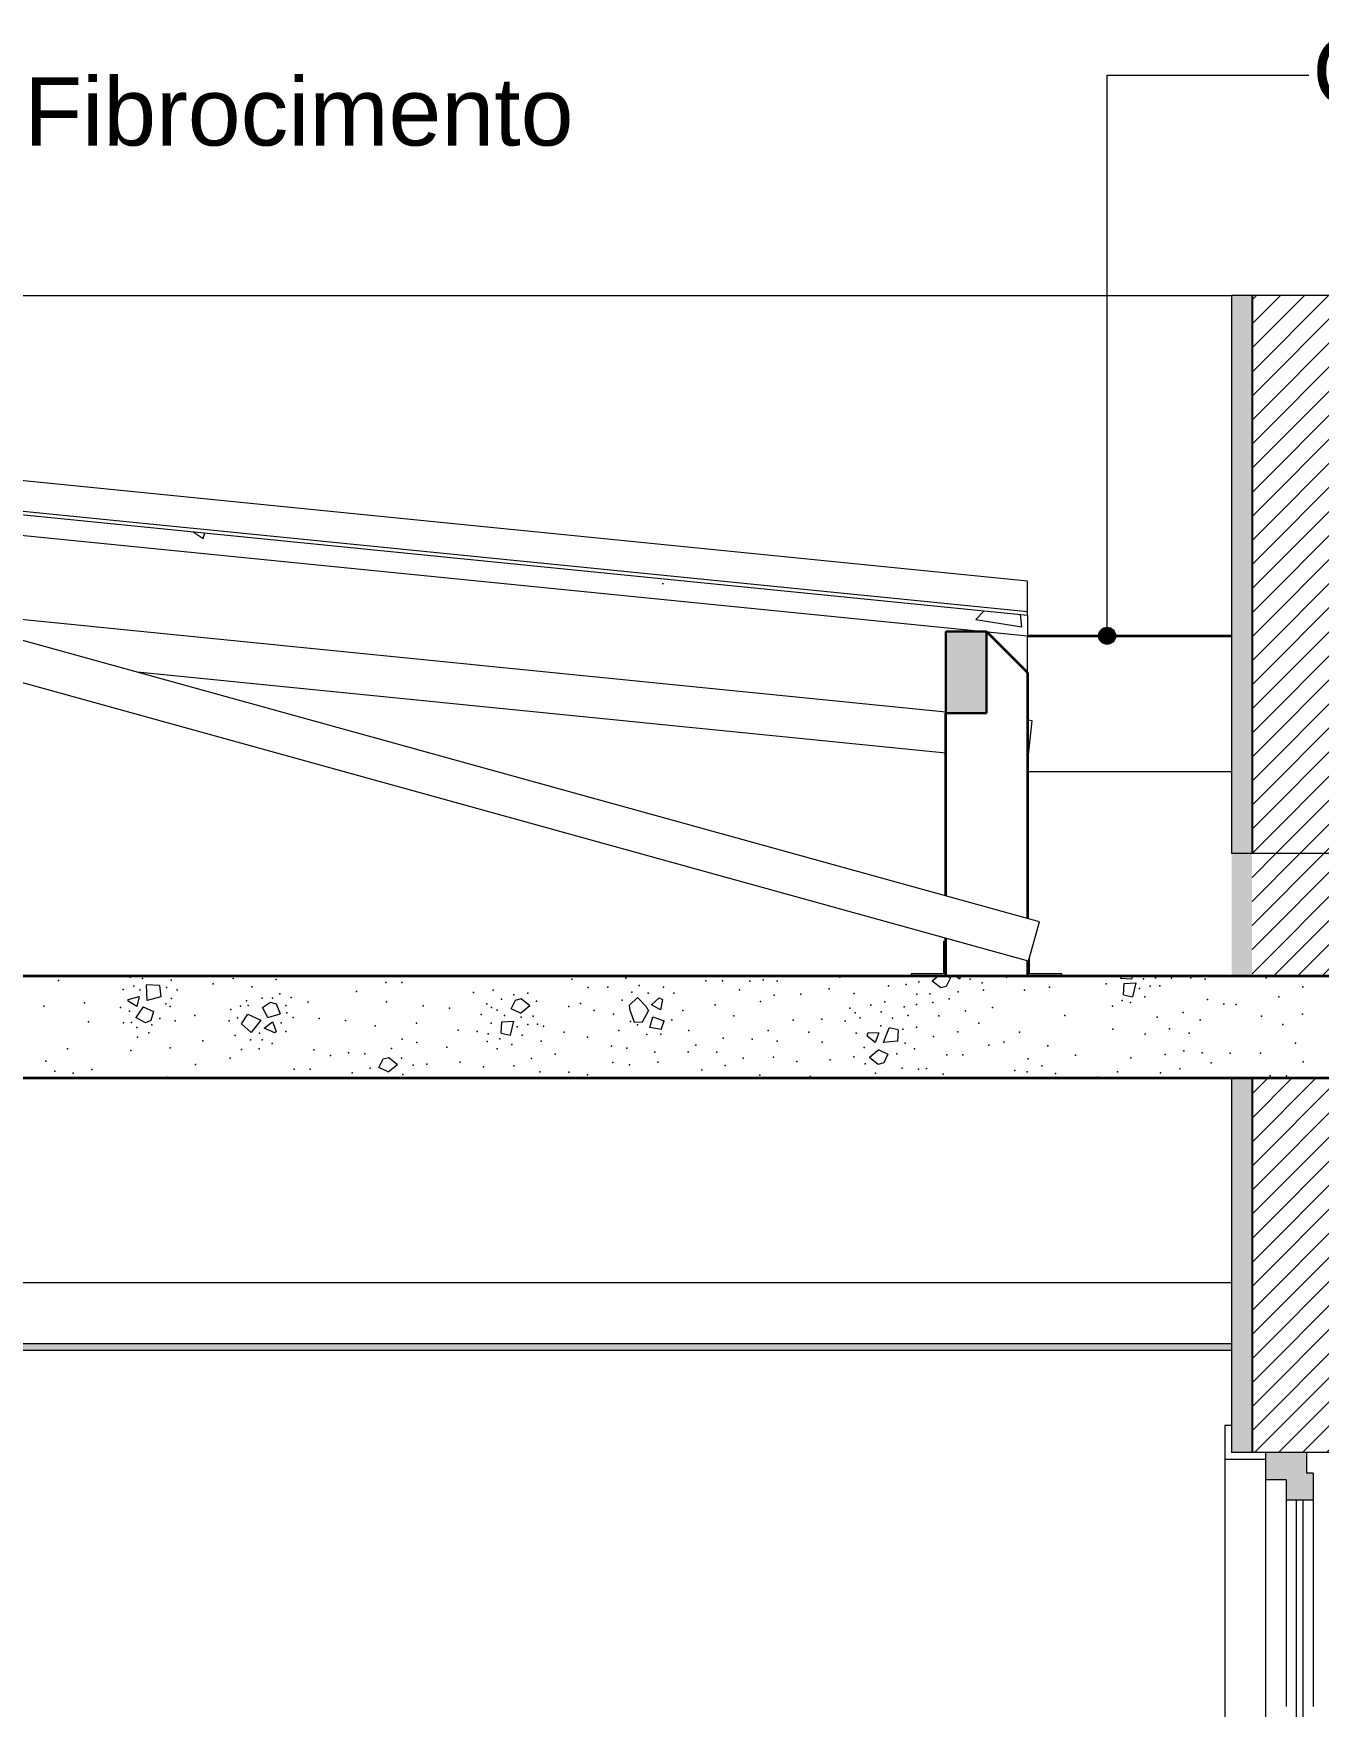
# Model space of a CAD drawing. Header units: metres. Extents: x -77 to 97, y 0 to 6.
# Drawn here: x 84.715 to 86.604, y 3.422 to 5.88 of the extents above; entities that cross this region are included whole.
import ezdxf

# ---------------------------------------------------------------- set-up
doc = ezdxf.new("R2010")
doc.units = ezdxf.units.M
doc.header["$MEASUREMENT"] = 0
doc.linetypes.add('broken', pattern=[2.46944, 1.41111, -1.05833])
for name, color, linetype in [('COTAS CORTE', 7, 'Continuous'), ('FORRO.EXEC', 7, 'Continuous'), ('Janelas Archicad', 7, 'Continuous'), ('LAJES.EST', 7, 'Continuous'), ('NOTAS-LAYOUT.EXEC', 7, 'Continuous'), ('PAREDE CONSTRUIR', 7, 'Continuous'), ('S-BEAM-____-OTLN.IFC Model', 7, 'Continuous')]:
    doc.layers.add(name, color=color, linetype=linetype)
for name, color, linetype, lineweight, true_color in [('COTAS CORTE_Caneta_No__25', 7, 'Continuous', 13, 0x982312), ('ESTRUTURA-COB.EST_Caneta_No__97', 7, 'Continuous', 5, 0x6b6b6b), ('Janelas Archicad_Caneta_No__9', 7, 'Continuous', 5, 0x020202), ('Janelas Archicad_Caneta_No__97', 7, 'Continuous', 5, 0x6b6b6b), ('S-BEAM-____-OTLN.IFC Model_Caneta_No__13', 7, 'Continuous', 0, 0xaaaaaa)]:
    doc.layers.add(name, color=color, linetype=linetype, lineweight=lineweight, true_color=true_color)
for name, color, linetype, lineweight in [('ESTRUTURA-COB.EST_Caneta_No__1', 7, 'Continuous', 35), ('ESTRUTURA-COB.EST_Caneta_No__10', 7, 'Continuous', 5), ('ESTRUTURA-COB.EST_Caneta_No__241', 7, 'Continuous', 13), ('FORRO.EXEC_Caneta_No__241', 7, 'Continuous', 13), ('Janelas Archicad_Caneta_No__10', 7, 'Continuous', 5), ('LAJES.EST_Caneta_No__1', 7, 'Continuous', 35), ('LAJES.EST_Caneta_No__241', 7, 'Continuous', 13), ('NOTAS-LAYOUT.EXEC_Caneta_No__241', 7, 'Continuous', 13), ('NOTAS-LAYOUT.EXEC_Caneta_No__5', 7, 'Continuous', 15), ('PAREDE CONSTRUIR_Caneta_No__241', 7, 'Continuous', 13), ('PAREDE CONSTRUIR_Caneta_No__3', 7, 'Continuous', 25), ('S-BEAM-____-OTLN.IFC Model_Caneta_No__1', 7, 'Continuous', 35), ('S-BEAM-____-OTLN.IFC Model_Caneta_No__2', 7, 'Continuous', 30)]:
    doc.layers.add(name, color=color, linetype=linetype, lineweight=lineweight)
doc.styles.add('ESTILO_GERADO_1', font='arial.ttf')
doc.dimstyles.new('ESTILO_GERADO__10', dxfattribs={"dimtxt": 0.1, "dimasz": 0.0475, "dimexe": 0.18, "dimexo": 0.624631, "dimgap": 0, "dimtad": 1, "dimzin": 0, "dimdsep": 46, "dimtxsty": 'ESTILO_GERADO_1', "dimblk": 'ARROWHEAD_11', "dimblk1": 'ARROWHEAD_11', "dimblk2": 'ARROWHEAD_11', "dimcen": 0.09, "dimclrd": 256, "dimclre": 256, "dimclrt": 256, "dimadec": 0, "dimazin": 0, "dimtfac": 1, "dimtdec": 4, "dimtmove": 0, "dimatfit": 3, "dimfxl": 0, "dimtolj": 1, "dimtzin": 0, "dimarcsym": 0})
pattern_1 = [(45, (29.87522, 0.795284), (-0.01767767, 0.01767767), [])]

# ---------------------------------------------------------------- blocks, each defined once
blk = doc.blocks.new('*X145', base_point=(29.8752, 0.7953))
at = {"layer": 'LAJES.EST_Caneta_No__241', "color": 7, "linetype": 'Continuous', "lineweight": 13}
for p, q in [((84.8823, 4.4596), (84.8816, 4.4823)), ((84.9007, 4.4813), (84.8816, 4.4823)), ((84.9007, 4.4813), (84.9026, 4.4647)), ((86.0446, 4.4953), (86.0357, 4.488)), ((86.0484, 4.478), (86.0357, 4.488)), ((86.0565, 4.48), (86.0484, 4.478)), ((86.0627, 4.4928), (86.0565, 4.48)), ((86.0574, 4.4953), (86.0627, 4.4928)), ((86.0762, 4.4909), (86.0708, 4.4953)), ((86.0779, 4.4953), (86.0762, 4.4909)), ((86.3129, 4.4918), (86.3143, 4.4953)), ((86.3288, 4.491), (86.3129, 4.4918)), ((86.3172, 4.468), (86.3179, 4.4846)), ((86.3179, 4.4846), (86.3353, 4.4857)), ((86.3299, 4.4953), (86.3288, 4.491)), ((86.3353, 4.4857), (86.3302, 4.4651)), ((84.8542, 4.4584), (84.8545, 4.461)), ((84.8672, 4.4508), (84.8542, 4.4584)), ((84.8545, 4.461), (84.8706, 4.4655)), ((84.8765, 4.4502), (84.8658, 4.4345)), ((84.8706, 4.4655), (84.8672, 4.4508)), ((84.8765, 4.4502), (84.8917, 4.4434)), ((84.9026, 4.4647), (84.8823, 4.4596)), ((85.052, 4.4492), (85.0637, 4.4571)), ((85.0595, 4.4343), (85.052, 4.4492)), ((85.0637, 4.4571), (85.0718, 4.4548)), ((85.0718, 4.4548), (85.0778, 4.4398)), ((85.4174, 4.4474), (85.4236, 4.4601)), ((85.4236, 4.4601), (85.4318, 4.4622)), ((85.4308, 4.441), (85.4444, 4.4522)), ((85.4318, 4.4622), (85.4444, 4.4522)), ((85.5911, 4.4528), (85.6028, 4.464)), ((85.592, 4.4445), (85.5911, 4.4528)), ((85.6028, 4.464), (85.6149, 4.4514)), ((85.6149, 4.4514), (85.6192, 4.4444)), ((85.6235, 4.4531), (85.6345, 4.4633)), ((85.6366, 4.4456), (85.6235, 4.4531)), ((85.6345, 4.4633), (85.6395, 4.4612)), ((85.6395, 4.4612), (85.6366, 4.4456)), ((86.3172, 4.468), (86.3302, 4.4651)), ((84.8799, 4.4266), (84.8658, 4.4345)), ((84.8876, 4.4299), (84.8799, 4.4266)), ((84.8917, 4.4434), (84.8876, 4.4299)), ((85.0212, 4.4254), (85.0301, 4.4395)), ((85.0212, 4.4254), (85.0353, 4.4126)), ((85.0301, 4.4395), (85.0492, 4.4307)), ((85.0492, 4.4307), (85.0353, 4.4126)), ((85.0545, 4.4187), (85.0664, 4.428)), ((85.0595, 4.4343), (85.0778, 4.4398)), ((85.0664, 4.428), (85.0717, 4.414)), ((85.4026, 4.4114), (85.4033, 4.4281)), ((85.4033, 4.4281), (85.4207, 4.4292)), ((85.4207, 4.4292), (85.4156, 4.4086)), ((85.4308, 4.441), (85.4174, 4.4474)), ((85.592, 4.4445), (85.598, 4.4277)), ((85.598, 4.4277), (85.61, 4.4284)), ((85.61, 4.4284), (85.6192, 4.4444)), ((85.6211, 4.42), (85.6252, 4.4354)), ((85.6252, 4.4354), (85.642, 4.4296)), ((85.6375, 4.4171), (85.642, 4.4296)), ((85.0699, 4.4121), (85.0545, 4.4187)), ((85.0717, 4.414), (85.0699, 4.4121)), ((85.4026, 4.4114), (85.4156, 4.4086)), ((85.6375, 4.4171), (85.6211, 4.42)), ((85.9403, 4.4073), (85.9417, 4.4125)), ((85.9519, 4.3977), (85.9403, 4.4073)), ((85.9417, 4.4125), (85.9576, 4.4118)), ((85.9576, 4.4118), (85.9519, 4.3977)), ((85.9641, 4.3979), (85.9727, 4.4193)), ((85.9857, 4.4164), (85.9727, 4.4193)), ((85.9857, 4.4164), (85.985, 4.3998)), ((85.2292, 4.3737), (85.2374, 4.3757)), ((85.2374, 4.3757), (85.25, 4.3657)), ((85.9575, 4.3869), (85.9439, 4.3757)), ((85.9565, 4.3657), (85.9439, 4.3757)), ((85.9575, 4.3869), (85.9709, 4.3805)), ((85.985, 4.3998), (85.9641, 4.3979)), ((85.9709, 4.3805), (85.9647, 4.3678)), ((85.223, 4.361), (85.2292, 4.3737)), ((85.2364, 4.3546), (85.223, 4.361)), ((85.2364, 4.3546), (85.25, 4.3657)), ((85.9647, 4.3678), (85.9565, 4.3657))]:
    blk.add_line(p, q, dxfattribs=at)
for p in [(84.7522, 4.4887), (84.8473, 4.4757), (84.8576, 4.4937), (84.8626, 4.4807), (84.8716, 4.4754), (84.8756, 4.4916), (84.9108, 4.4784), (84.9176, 4.4893), (84.9265, 4.475), (84.9794, 4.4842), (85.0085, 4.4918), (85.0359, 4.4798), (85.0718, 4.4903), (85.2328, 4.486), (85.2567, 4.4861), (85.391, 4.4746), (85.5065, 4.4907), (85.5302, 4.4786), (85.5593, 4.4791), (85.5858, 4.4921), (85.6051, 4.4816), (85.6409, 4.479), (85.7034, 4.4882), (85.7276, 4.4884), (85.7529, 4.475), (85.7681, 4.4879), (85.7877, 4.4899), (85.8081, 4.488), (85.8256, 4.4949), (85.8844, 4.4765), (85.9002, 4.4939), (85.9362, 4.4948), (85.9717, 4.4811), (85.9978, 4.483), (86.0164, 4.487), (86.0837, 4.4948), (86.0918, 4.4909), (86.1093, 4.4855), (86.1112, 4.4745), (86.1452, 4.494), (86.1714, 4.4747), (86.2081, 4.4791), (86.2913, 4.4839), (86.3406, 4.4773), (86.3465, 4.4915), (86.3561, 4.4806), (86.3641, 4.4928), (86.3706, 4.4812), (86.3874, 4.4922), (86.4159, 4.4928), (86.4372, 4.4906), (86.5265, 4.4927), (86.5804, 4.4797), (84.7306, 4.4514), (84.7903, 4.4559), (84.8433, 4.4493), (84.91, 4.4546), (84.916, 4.4507), (84.9182, 4.4623), (85.0196, 4.4512), (85.0285, 4.4588), (85.0308, 4.452), (85.0512, 4.4628), (85.0666, 4.4628), (85.0775, 4.4692), (85.0859, 4.4523), (85.094, 4.4638), (85.119, 4.4569), (85.1901, 4.4729), (85.2341, 4.4577), (85.288, 4.4515), (85.3617, 4.4712), (85.3815, 4.4544), (85.3883, 4.4493), (85.4028, 4.4613), (85.421, 4.4676), (85.4415, 4.4703), (85.4546, 4.4585), (85.502, 4.4507), (85.519, 4.4551), (85.5804, 4.4601), (85.5944, 4.4715), (85.6184, 4.4701), (85.6562, 4.4705), (85.717, 4.4531), (85.7837, 4.4582), (85.8039, 4.4674), (85.8427, 4.4689), (85.9214, 4.4696), (85.9456, 4.4525), (85.9664, 4.4577), (85.9945, 4.4501), (86.0129, 4.4536), (86.0132, 4.4686), (86.0325, 4.4692), (86.037, 4.4566), (86.061, 4.4618), (86.074, 4.4722), (86.1243, 4.4493), (86.3007, 4.451), (86.3151, 4.4597), (86.3272, 4.4566), (86.3481, 4.4651), (86.4405, 4.4608), (86.4645, 4.4542), (86.4825, 4.4536), (86.5451, 4.4647), (84.7962, 4.4281), (84.8474, 4.4266), (84.8563, 4.4439), (84.8592, 4.4272), (84.9009, 4.4333), (84.9235, 4.4298), (84.9524, 4.4377), (85.003, 4.4298), (85.0051, 4.4465), (85.0151, 4.434), (85.0792, 4.4265), (85.0875, 4.4413), (85.097, 4.4344), (85.135, 4.4332), (85.174, 4.4299), (85.2783, 4.4264), (85.3265, 4.4481), (85.3731, 4.4389), (85.3878, 4.4262), (85.3965, 4.4453), (85.4075, 4.4376), (85.4319, 4.435), (85.4495, 4.4363), (85.456, 4.4247), (85.539, 4.4448), (85.5678, 4.4395), (85.5928, 4.4286), (85.6532, 4.4309), (85.6697, 4.445), (85.7442, 4.4372), (85.8317, 4.4308), (85.8739, 4.432), (85.908, 4.4292), (85.915, 4.4481), (85.9226, 4.4412), (85.9298, 4.434), (85.9611, 4.4429), (85.9777, 4.4335), (86.0004, 4.4375), (86.0458, 4.437), (86.085, 4.4441), (86.1043, 4.4264), (86.2306, 4.4377), (86.3664, 4.435), (86.4047, 4.4421), (86.4297, 4.4309), (86.5199, 4.4365), (86.5799, 4.4392), (84.8674, 4.4196), (84.8683, 4.4056), (84.8846, 4.4118), (84.889, 4.4236), (84.9642, 4.4003), (85.0117, 4.4081), (85.0342, 4.4015), (85.0475, 4.4117), (85.0512, 4.4019), (85.0859, 4.4141), (85.2174, 4.4224), (85.2569, 4.4027), (85.3391, 4.4158), (85.3674, 4.414), (85.3833, 4.4106), (85.4005, 4.4032), (85.426, 4.4208), (85.4335, 4.4086), (85.4416, 4.4241), (85.4648, 4.4217), (85.4953, 4.4128), (85.5295, 4.4054), (85.5754, 4.4152), (85.6028, 4.4236), (85.6166, 4.4095), (85.6373, 4.4102), (85.6784, 4.4153), (85.7289, 4.4043), (85.7714, 4.4028), (85.795, 4.4152), (85.8546, 4.4129), (85.924, 4.4115), (85.9606, 4.4225), (85.9926, 4.4172), (86.013, 4.4204), (86.0376, 4.4066), (86.0737, 4.4136), (86.164, 4.4132), (86.3015, 4.4174), (86.3488, 4.4102), (86.3844, 4.4178), (86.4136, 4.4116), (86.5512, 4.4241), (84.7654, 4.3883), (84.8585, 4.3862), (84.9162, 4.3899), (85.021, 4.3876), (85.0469, 4.3887), (85.0662, 4.3961), (85.1274, 4.3868), (85.1518, 4.3787), (85.178, 4.3828), (85.2022, 4.3813), (85.2412, 4.3888), (85.2786, 4.3978), (85.3228, 4.3907), (85.382, 4.3992), (85.3964, 4.3885), (85.4181, 4.395), (85.4613, 4.3999), (85.4817, 4.3806), (85.5647, 4.3926), (85.5874, 4.3893), (85.6284, 4.3834), (85.6772, 4.3842), (85.6887, 4.3938), (85.7196, 4.3835), (85.8025, 4.3763), (85.8079, 4.3998), (85.874, 4.3984), (85.9208, 4.3767), (85.9357, 4.3905), (85.984, 4.3812), (85.9961, 4.3968), (86.0101, 4.3884), (86.0573, 4.3796), (86.0809, 4.3795), (86.119, 4.3938), (86.1413, 4.3985), (86.2059, 4.393), (86.2464, 4.3794), (86.3781, 4.3802), (86.4057, 4.3855), (86.4326, 4.3827), (86.4737, 4.3822), (86.5182, 4.3822), (86.5695, 4.3967), (84.7336, 4.3706), (84.7466, 4.3557), (84.7735, 4.3528), (84.8011, 4.3581), (84.9533, 4.3656), (85.0045, 4.3747), (85.0983, 4.3588), (85.1218, 4.3588), (85.1838, 4.3531), (85.2099, 4.3602), (85.2563, 4.375), (85.2582, 4.351), (85.2731, 4.3647), (85.2931, 4.3659), (85.3421, 4.3687), (85.3767, 4.362), (85.4211, 4.3637), (85.4473, 4.3741), (85.4595, 4.3548), (85.5019, 4.3541), (85.5666, 4.3686), (85.5913, 4.3652), (85.6326, 4.3687), (85.6975, 4.3577), (85.7319, 4.3642), (85.7581, 4.3746), (85.837, 4.3697), (85.8861, 4.3725), (85.9376, 4.3665), (85.9527, 4.3527), (85.9917, 4.3601), (86.0159, 4.3586), (86.0274, 4.3596), (86.0518, 4.3515), (86.1572, 4.3565), (86.1752, 4.3545), (86.1767, 4.3736), (86.1968, 4.3635), (86.2172, 4.3521), (86.3081, 4.3546), (86.3276, 4.3752), (86.3714, 4.3531), (86.3997, 4.3591), (86.4456, 4.3677), (86.5808, 4.3696), (84.9129, 4.3467), (85.5295, 4.3504), (85.7828, 4.3498), (85.8564, 4.3476), (86.279, 4.347), (86.5325, 4.3488), (86.5563, 4.3489)]:
    blk.add_point(p, dxfattribs=at)
blk = doc.blocks.new('*D173', base_point=(29.8752, 0.7953))
at = {"layer": 'COTAS CORTE_Caneta_No__25', "linetype": 'Continuous', "lineweight": 13, "true_color": 0x982312}
for points in [[(87.2274, 4.3453), (87.2284, 4.3405), (87.2311, 4.3364), (87.2351, 4.3337), (87.2399, 4.3328), (87.2447, 4.3337), (87.2487, 4.3364), (87.2515, 4.3405), (87.2524, 4.3453), (87.2515, 4.3501), (87.2487, 4.3541), (87.2447, 4.3568), (87.2399, 4.3578), (87.2351, 4.3568), (87.2311, 4.3541), (87.2284, 4.3501)], [(87.2274, 4.0453), (87.2284, 4.0405), (87.2311, 4.0364), (87.2351, 4.0337), (87.2399, 4.0328), (87.2447, 4.0337), (87.2487, 4.0364), (87.2515, 4.0405), (87.2524, 4.0453), (87.2515, 4.0501), (87.2487, 4.0541), (87.2447, 4.0568), (87.2399, 4.0578), (87.2351, 4.0568), (87.2311, 4.0541), (87.2284, 4.0501)], [(87.2274, 4.0353), (87.2284, 4.0305), (87.2311, 4.0264), (87.2351, 4.0237), (87.2399, 4.0228), (87.2447, 4.0237), (87.2487, 4.0264), (87.2515, 4.0305), (87.2524, 4.0353), (87.2515, 4.0401), (87.2487, 4.0441), (87.2447, 4.0468), (87.2399, 4.0478), (87.2351, 4.0468), (87.2311, 4.0441), (87.2284, 4.0401)]]:
    blk.add_hatch(color=24, dxfattribs=at).paths.add_polyline_path(points)
at = {"layer": 'COTAS CORTE_Caneta_No__25', "color": 24, "linetype": 'Continuous', "lineweight": 13, "true_color": 0x982312}
blk.add_line((87.2399, 4.0578), (87.2399, 4.3328), dxfattribs=at)
for centre in [(87.2399, 4.3453), (87.2399, 4.0453)]:
    blk.add_circle(centre, 0.0125, dxfattribs=at)
at = {"layer": 'COTAS CORTE_Caneta_No__25', "color": 24, "lineweight": 13, "true_color": 0x982312, "insert": (87.2199, 4.0618), "char_height": 0.1, "attachment_point": 7, "rotation": 90, "style": 'ESTILO_GERADO_1'}
blk.add_mtext('\\A1;{\\pql;\\fArial|b0|i0|c0|p0;\\W1.000000;0,30}', dxfattribs=at)
blk = doc.blocks.new('ARROWHEAD_11')
at = {"color": 0, "linetype": 'Continuous', "lineweight": 0}
blk.add_line((0, 0), (-1, 0), dxfattribs=at)
at = {"color": 0, "linetype": 'Continuous', "lineweight": 0, "const_width": 0.25, "flags": 128}
blk.add_lwpolyline([(-0.125, 0, 1), (0.125, 0, 1)], format="xyb", close=True, dxfattribs=at)
blk = doc.blocks.new('*D174', base_point=(29.8752, 0.7953))
at = {"layer": 'COTAS CORTE_Caneta_No__25', "linetype": 'Continuous', "lineweight": 13, "true_color": 0x982312}
for points in [[(87.2274, 4.4953), (87.2284, 4.4905), (87.2311, 4.4864), (87.2351, 4.4837), (87.2399, 4.4828), (87.2447, 4.4837), (87.2487, 4.4864), (87.2515, 4.4905), (87.2524, 4.4953), (87.2515, 4.5001), (87.2487, 4.5041), (87.2447, 4.5068), (87.2399, 4.5078), (87.2351, 4.5068), (87.2311, 4.5041), (87.2284, 4.5001)], [(87.2274, 4.3453), (87.2284, 4.3405), (87.2311, 4.3364), (87.2351, 4.3337), (87.2399, 4.3328), (87.2447, 4.3337), (87.2487, 4.3364), (87.2515, 4.3405), (87.2524, 4.3453), (87.2515, 4.3501), (87.2487, 4.3541), (87.2447, 4.3568), (87.2399, 4.3578), (87.2351, 4.3568), (87.2311, 4.3541), (87.2284, 4.3501)]]:
    blk.add_hatch(color=24, dxfattribs=at).paths.add_polyline_path(points)
at = {"layer": 'COTAS CORTE_Caneta_No__25', "color": 24, "linetype": 'Continuous', "lineweight": 13, "true_color": 0x982312}
for p, q in [((87.2274, 4.4953), (86.6153, 4.4953)), ((87.2399, 4.3578), (87.2399, 4.4828)), ((87.2868, 4.4953), (87.2524, 4.4953)), ((87.2274, 4.3453), (86.6153, 4.3453)), ((87.2868, 4.3453), (87.2524, 4.3453))]:
    blk.add_line(p, q, dxfattribs=at)
for centre in [(87.2399, 4.4953), (87.2399, 4.3453)]:
    blk.add_circle(centre, 0.0125, dxfattribs=at)
blk = doc.blocks.new('*D175', base_point=(29.8752, 0.7953))
at = {"layer": 'COTAS CORTE_Caneta_No__25', "linetype": 'Continuous', "lineweight": 13, "true_color": 0x982312}
for points in [[(87.2274, 5.4953), (87.2284, 5.4905), (87.2311, 5.4864), (87.2351, 5.4837), (87.2399, 5.4828), (87.2447, 5.4837), (87.2487, 5.4864), (87.2515, 5.4905), (87.2524, 5.4953), (87.2515, 5.5001), (87.2487, 5.5041), (87.2447, 5.5068), (87.2399, 5.5078), (87.2351, 5.5068), (87.2311, 5.5041), (87.2284, 5.5001)], [(87.2274, 4.4953), (87.2284, 4.4905), (87.2311, 4.4864), (87.2351, 4.4837), (87.2399, 4.4828), (87.2447, 4.4837), (87.2487, 4.4864), (87.2515, 4.4905), (87.2524, 4.4953), (87.2515, 4.5001), (87.2487, 4.5041), (87.2447, 4.5068), (87.2399, 4.5078), (87.2351, 4.5068), (87.2311, 4.5041), (87.2284, 4.5001)]]:
    blk.add_hatch(color=24, dxfattribs=at).paths.add_polyline_path(points)
at = {"layer": 'COTAS CORTE_Caneta_No__25', "color": 24, "linetype": 'Continuous', "lineweight": 13, "true_color": 0x982312}
for p, q in [((87.2399, 5.5078), (87.2399, 5.5203)), ((87.2274, 5.4953), (86.6153, 5.4953)), ((87.2399, 4.5078), (87.2399, 5.4828)), ((87.2868, 5.4953), (87.2524, 5.4953)), ((87.2274, 4.4953), (86.6153, 4.4953)), ((87.2868, 4.4953), (87.2524, 4.4953))]:
    blk.add_line(p, q, dxfattribs=at)
for centre in [(87.2399, 5.4953), (87.2399, 4.4953)]:
    blk.add_circle(centre, 0.0125, dxfattribs=at)
at = {"layer": 'COTAS CORTE_Caneta_No__25', "color": 24, "lineweight": 13, "true_color": 0x982312, "char_height": 0.1, "attachment_point": 7, "rotation": 90, "style": 'ESTILO_GERADO_1'}
for s, insert in [('\\A1;{\\pql;\\fArial|b0|i0|c0|p0;\\W1.000000;1,00}', (87.2199, 4.9953)), ('\\A1;{\\pql;\\fArial|b0|i0|c0|p0;\\W1.000000;0,15}', (87.2199, 4.5078))]:
    blk.add_mtext(s, dxfattribs=dict(at, insert=insert))
blk = doc.blocks.new('Rótulo_56_4', base_point=(83.5754, 5.282))
at = {"layer": 'NOTAS-LAYOUT.EXEC', "linetype": 'Continuous', "lineweight": 0, "true_color": 0x000000}
blk.add_hatch(color=18, dxfattribs=at).paths.add_polyline_path([(83.5629, 5.282), (83.5638, 5.2773), (83.5665, 5.2732), (83.5706, 5.2705), (83.5754, 5.2695), (83.5802, 5.2705), (83.5842, 5.2732), (83.5869, 5.2773), (83.5879, 5.282), (83.5869, 5.2868), (83.5842, 5.2909), (83.5802, 5.2936), (83.5754, 5.2945), (83.5706, 5.2936), (83.5665, 5.2909), (83.5638, 5.2868)])
at = {"layer": 'NOTAS-LAYOUT.EXEC_Caneta_No__241', "color": 7, "linetype": 'broken', "lineweight": 13}
for p, q in [((83.5754, 5.2945), (83.5754, 5.7598)), ((83.5754, 5.7598), (84.0754, 5.7598))]:
    blk.add_line(p, q, dxfattribs=at)
at = {"layer": 'NOTAS-LAYOUT.EXEC_Caneta_No__5', "color": 7, "linetype": 'Continuous', "lineweight": 15}
blk.add_circle((83.5754, 5.282), 0.0125, dxfattribs=at)
at = {"layer": 'NOTAS-LAYOUT.EXEC_Caneta_No__241', "color": 7, "lineweight": 13, "insert": (84.0804, 5.8156), "char_height": 0.1, "attachment_point": 1, "style": 'ESTILO_GERADO_1'}
blk.add_mtext('\\A1;{\\pql;\\pt0,241;\\fArial|b0|i0|c0|p0;\\W1.000000;Telha em Fibrocimento\\fArial|b0|i0|c0|p0;\\W1.000000;\\A1{\\H.66x;\\S^  ;}\\fArial|b0|i0|c0|p0;\\W1.000000;\\fArial|b0|i0|c0|p0;\\W1.000000;\\A1{\\H.66x;\\S^  ;}\\fArial|b0|i0|c0|p0;\\W1.000000;\\fArial|b0|i0|c0|p0;\\W1.000000;\\fArial|b0|i0|c0|p0;\\W1.000000;\\fArial|b0|i0|c0|p0;\\W1.000000;\\fArial|b0|i0|c0|p0;\\W1.000000;\\fArial|b0|i0|c0|p0;\\W1.000000;\\fArial|b0|i0|c0|p0;\\W1.000000;\\A1{\\H.66x;\\S^  ;}\\fArial|b0|i0|c0|p0;\\W1.000000;\\fArial|b0|i0|c0|p0;\\W1.000000;\\A1{\\H.66x;\\S^  ;}\\fArial|b0|i0|c0|p0;\\W1.000000;\\fArial|b0|i0|c0|p0;\\W1.000000;\\fArial|b0|i0|c0|p0;\\W1.000000;\\fArial|b0|i0|c0|p0;\\W1.000000;\\fArial|b0|i0|c0|p0;\\W1.000000;\\fArial|b0|i0|c0|p0;\\W1.000000;\\fArial|b0|i0|c0|p0;\\W1.000000;\\A1{\\H.66x;\\S^  ;}\\fArial|b0|i0|c0|p0;\\W1.000000;\\fArial|b0|i0|c0|p0;\\W1.000000;\\A1{\\H.66x;\\S^  ;}\\fArial|b0|i0|c0|p0;\\W1.000000;\\fArial|b0|i0|c0|p0;\\W1.000000;\\fArial|b0|i0|c0|p0;\\W1.000000;\\fArial|b0|i0|c0|p0;\\W1.000000;\\fArial|b0|i0|c0|p0;\\W1.000000;\\fArial|b0|i0|c0|p0;\\W1.000000;\\fArial|b0|i0|c0|p0;\\W1.000000;\\A1{\\H.66x;\\S^  ;}\\fArial|b0|i0|c0|p0;\\W1.000000;\\fArial|b0|i0|c0|p0;\\W1.000000;\\A1{\\H.66x;\\S^  ;}\\fArial|b0|i0|c0|p0;\\W1.000000;\\fArial|b0|i0|c0|p0;\\W1.000000;\\fArial|b0|i0|c0|p0;\\W1.000000;\\fArial|b0|i0|c0|p0;\\W1.000000;\\fArial|b0|i0|c0|p0;\\W1.000000;\\fArial|b0|i0|c0|p0;\\W1.000000;\\fArial|b0|i0|c0|p0;\\W1.000000;\\A1{\\H.66x;\\S^  ;}\\fArial|b0|i0|c0|p0;\\W1.000000;\\fArial|b0|i0|c0|p0;\\W1.000000;\\A1{\\H.66x;\\S^  ;}\\fArial|b0|i0|c0|p0;\\W1.000000;\\fArial|b0|i0|c0|p0;\\W1.000000;\\fArial|b0|i0|c0|p0;\\W1.000000;\\fArial|b0|i0|c0|p0;\\W1.000000;\\fArial|b0|i0|c0|p0;\\W1.000000;\\fArial|b0|i0|c0|p0;\\W1.000000;\\fArial|b0|i0|c0|p0;\\W1.000000;\\A1{\\H.66x;\\S^  ;}\\fArial|b0|i0|c0|p0;\\W1.000000;}', dxfattribs=at)
blk = doc.blocks.new('Rótulo_60_4', base_point=(86.2928, 4.9953))
at = {"layer": 'NOTAS-LAYOUT.EXEC', "linetype": 'Continuous', "lineweight": 0, "true_color": 0x000000}
blk.add_hatch(color=18, dxfattribs=at).paths.add_polyline_path([(86.2803, 4.9953), (86.2813, 4.9905), (86.284, 4.9865), (86.288, 4.9838), (86.2928, 4.9828), (86.2976, 4.9838), (86.3016, 4.9865), (86.3044, 4.9905), (86.3053, 4.9953), (86.3044, 5.0001), (86.3016, 5.0042), (86.2976, 5.0069), (86.2928, 5.0078), (86.288, 5.0069), (86.284, 5.0042), (86.2813, 5.0001)])
at = {"layer": 'NOTAS-LAYOUT.EXEC_Caneta_No__241', "color": 7, "linetype": 'broken', "lineweight": 13}
for p, q in [((86.2928, 5.0078), (86.2928, 5.8192)), ((86.2928, 5.8192), (86.5895, 5.8192))]:
    blk.add_line(p, q, dxfattribs=at)
at = {"layer": 'NOTAS-LAYOUT.EXEC_Caneta_No__5', "color": 7, "linetype": 'Continuous', "lineweight": 15}
blk.add_circle((86.2928, 4.9953), 0.0125, dxfattribs=at)
at = {"layer": 'NOTAS-LAYOUT.EXEC_Caneta_No__241', "color": 7, "lineweight": 13, "insert": (86.5945, 5.8749), "char_height": 0.1, "attachment_point": 1, "style": 'ESTILO_GERADO_1'}
blk.add_mtext('\\A1;{\\pql;\\pt0,241;\\fArial|b0|i0|c0|p0;\\W1.000000;Calha 03\\fArial|b0|i0|c0|p0;\\W1.000000;\\A1{\\H.66x;\\S^  ;}\\fArial|b0|i0|c0|p0;\\W1.000000;\\fArial|b0|i0|c0|p0;\\W1.000000;\\A1{\\H.66x;\\S^  ;}\\fArial|b0|i0|c0|p0;\\W1.000000;\\fArial|b0|i0|c0|p0;\\W1.000000;\\fArial|b0|i0|c0|p0;\\W1.000000;\\fArial|b0|i0|c0|p0;\\W1.000000;\\fArial|b0|i0|c0|p0;\\W1.000000;\\fArial|b0|i0|c0|p0;\\W1.000000;\\fArial|b0|i0|c0|p0;\\W1.000000;\\A1{\\H.66x;\\S^  ;}\\fArial|b0|i0|c0|p0;\\W1.000000;\\fArial|b0|i0|c0|p0;\\W1.000000;\\A1{\\H.66x;\\S^  ;}\\fArial|b0|i0|c0|p0;\\W1.000000;\\fArial|b0|i0|c0|p0;\\W1.000000;\\fArial|b0|i0|c0|p0;\\W1.000000;\\fArial|b0|i0|c0|p0;\\W1.000000;\\fArial|b0|i0|c0|p0;\\W1.000000;\\fArial|b0|i0|c0|p0;\\W1.000000;\\fArial|b0|i0|c0|p0;\\W1.000000;\\A1{\\H.66x;\\S^  ;}\\fArial|b0|i0|c0|p0;\\W1.000000;\\fArial|b0|i0|c0|p0;\\W1.000000;\\A1{\\H.66x;\\S^  ;}\\fArial|b0|i0|c0|p0;\\W1.000000;\\fArial|b0|i0|c0|p0;\\W1.000000;\\fArial|b0|i0|c0|p0;\\W1.000000;\\fArial|b0|i0|c0|p0;\\W1.000000;\\fArial|b0|i0|c0|p0;\\W1.000000;\\fArial|b0|i0|c0|p0;\\W1.000000;\\fArial|b0|i0|c0|p0;\\W1.000000;\\A1{\\H.66x;\\S^  ;}\\fArial|b0|i0|c0|p0;\\W1.000000;\\fArial|b0|i0|c0|p0;\\W1.000000;\\A1{\\H.66x;\\S^  ;}\\fArial|b0|i0|c0|p0;\\W1.000000;\\fArial|b0|i0|c0|p0;\\W1.000000;\\fArial|b0|i0|c0|p0;\\W1.000000;\\fArial|b0|i0|c0|p0;\\W1.000000;\\fArial|b0|i0|c0|p0;\\W1.000000;\\fArial|b0|i0|c0|p0;\\W1.000000;\\fArial|b0|i0|c0|p0;\\W1.000000;\\A1{\\H.66x;\\S^  ;}\\fArial|b0|i0|c0|p0;\\W1.000000;\\fArial|b0|i0|c0|p0;\\W1.000000;\\A1{\\H.66x;\\S^  ;}\\fArial|b0|i0|c0|p0;\\W1.000000;\\fArial|b0|i0|c0|p0;\\W1.000000;\\fArial|b0|i0|c0|p0;\\W1.000000;\\fArial|b0|i0|c0|p0;\\W1.000000;\\fArial|b0|i0|c0|p0;\\W1.000000;\\fArial|b0|i0|c0|p0;\\W1.000000;\\fArial|b0|i0|c0|p0;\\W1.000000;\\A1{\\H.66x;\\S^  ;}\\fArial|b0|i0|c0|p0;\\W1.000000;}', dxfattribs=at)

msp = doc.modelspace()

# ---------------------------------------------------------------- hatches: boundary and pattern name
at = {"layer": 'ESTRUTURA-COB.EST_Caneta_No__97', "linetype": 'Continuous', "lineweight": 5, "true_color": 0x6b6b6b}
h = msp.add_hatch(dxfattribs=at)
h.set_pattern_fill('AR_CONC_0004', color=251, style=0, pattern_type=2)
h.set_pattern_definition([(50, (29.8752, 0.7953), (-0.546554, 0.0478173), [0.05715, -0.62865]), (355, (29.8752, 0.7953), (-0.10573, 0.5731705), [0.04572, -0.502922]), (100.4514, (29.92077, 0.7913), (0.4408237, 0.5253533), [0.04857, -0.534271]), (46.1842, (29.8752, 0.9477), (-0.813237, 0.126127), [0.085725, -0.942975]), (96.6356, (29.943, 0.9372), (0.712212, 0.742278), [0.072855, -0.801407]), (351.1842, (29.8752, 0.9477), (0.712212, 0.742278), [0.06858, -0.754379]), (21, (29.9514, 0.9096), (-0.454843, 0.3067956), [0.05715, -0.62865]), (326, (29.9514, 0.9096), (0.185406, 0.552564), [0.04572, -0.50292]), (71.4514, (29.9893, 0.884), (0.6402493, 0.2457683), [0.04857, -0.53427]), (37.5, (29.87522, 0.79528), (0.0092658, 0.2536651), [0, -0.496824, 0, -0.51054, 0, -0.504825]), (7.5, (29.87522, 0.79528), (0.200459, 0.3005417), [0, -0.291084, 0, -0.485394, 0, -0.192405]), (327.5, (29.7053, 0.79528), (-0.4067718, 0.0171862), [0, -0.1905, 0, -0.59436, 0, -0.78867]), (317.5, (29.6291, 0.7953), (0.4443875, 0.0762795), [0, -0.24765, 0, -0.394716, 0, -0.56007])])
h.paths.add_polyline_path([(81.8256, 5.4303), (81.9832, 5.4146), (81.9856, 5.4146), (81.9856, 5.4143), (83.273, 5.2856), (83.2754, 5.2856), (83.2754, 5.2854), (84.5628, 5.1566), (84.5652, 5.1566), (84.5652, 5.1564), (86.1135, 5.0016), (86.1158, 5.0016), (86.1158, 5.0013), (86.1758, 4.9953), (86.1758, 5.0255), (81.8256, 5.4605)])
at = {"layer": 'FORRO.EXEC', "linetype": 'Continuous', "lineweight": 0, "true_color": 0xffffff}
msp.add_hatch(color=7, dxfattribs=at).paths.add_polyline_path([(82.4258, 3.9553), (82.4258, 3.9453), (86.4758, 3.9453), (86.4758, 3.9553)])
at = {"layer": 'Janelas Archicad', "linetype": 'Continuous', "lineweight": 0, "true_color": 0xffffff}
for points in [[(86.5858, 3.7953), (86.5258, 3.7953), (86.5258, 3.7553), (86.5558, 3.7553), (86.5558, 3.7653), (86.5858, 3.7653)], [(86.5558, 3.7253), (86.5958, 3.7253), (86.5958, 3.7653), (86.5558, 3.7653)]]:
    msp.add_hatch(color=7, dxfattribs=at).paths.add_polyline_path(points)
at = {"layer": 'PAREDE CONSTRUIR', "linetype": 'Continuous', "lineweight": 0, "true_color": 0xffffff}
for points in [[(86.4758, 5.4953), (86.4758, 4.6753), (86.5058, 4.6753), (86.5058, 5.4953)], [(86.4758, 4.6753), (86.4758, 4.4953), (86.5058, 4.4953), (86.5058, 4.6753)], [(86.4758, 4.3453), (86.4758, 3.7953), (86.5058, 3.7953), (86.5058, 4.3453)]]:
    msp.add_hatch(color=7, dxfattribs=at).paths.add_polyline_path(points)
at = {"layer": 'PAREDE CONSTRUIR', "linetype": 'Continuous', "lineweight": 0, "true_color": 0x000000}
h = msp.add_hatch(dxfattribs=at)
h.set_pattern_fill('common_brick_0004', color=18, style=0, pattern_type=2)
h.set_pattern_definition(pattern_1)
h.paths.add_polyline_path([(86.5058, 5.4953), (86.5058, 4.6753), (86.6458, 4.6753), (86.6458, 5.4953)])
h = msp.add_hatch(dxfattribs=at)
h.set_pattern_fill('common_brick_0004', color=18, style=0, pattern_type=2)
h.set_pattern_definition(pattern_1)
h.paths.add_polyline_path([(86.5058, 4.6753), (86.5058, 4.4953), (86.6458, 4.4953), (86.6458, 4.6753)])
h = msp.add_hatch(dxfattribs=at)
h.set_pattern_fill('common_brick_0004', color=18, style=0, pattern_type=2)
h.set_pattern_definition(pattern_1)
h.paths.add_polyline_path([(86.5058, 3.7953), (86.6458, 3.7953), (86.6458, 4.3453), (86.5058, 4.3453)])
at = {"layer": 'S-BEAM-____-OTLN.IFC Model', "linetype": 'Continuous', "lineweight": 0, "true_color": 0x000000}
msp.add_hatch(color=18, dxfattribs=at).paths.add_polyline_path([(86.0558, 5.0016), (86.0558, 4.8816), (86.1158, 4.8816), (86.1158, 5.0016)])

# ---------------------------------------------------------------- linework, layer by layer
at = {"layer": 'ESTRUTURA-COB.EST_Caneta_No__1', "color": 7, "linetype": 'Continuous', "lineweight": 35}
msp.add_line((86.1758, 4.9953), (86.4758, 4.9953), dxfattribs=at)
at = {"layer": 'ESTRUTURA-COB.EST_Caneta_No__10', "color": 7, "linetype": 'Continuous', "lineweight": 5}
for p, q in [((86.1758, 4.7953), (86.1758, 4.9953)), ((86.4758, 4.7953), (86.1758, 4.7953))]:
    msp.add_line(p, q, dxfattribs=at)
at = {"layer": 'ESTRUTURA-COB.EST_Caneta_No__241', "color": 7, "linetype": 'Continuous', "lineweight": 13}
for p, q in [((81.9256, 5.4505), (86.1758, 5.0255)), ((81.8256, 5.4303), (86.1758, 4.9953)), ((86.1758, 5.0757), (84.6666, 5.2266)), ((86.1758, 5.0305), (84.6999, 5.1781)), ((86.1758, 5.0305), (86.1758, 5.0757)), ((86.1758, 5.0255), (86.1758, 5.0305)), ((86.1758, 5.0255), (86.1758, 4.9953))]:
    msp.add_line(p, q, dxfattribs=at)
at = {"layer": 'FORRO.EXEC_Caneta_No__241', "color": 7, "linetype": 'Continuous', "lineweight": 13}
for p, q in [((86.4758, 3.9553), (82.4258, 3.9553)), ((86.4758, 3.9453), (82.4258, 3.9453))]:
    msp.add_line(p, q, dxfattribs=at)
at = {"layer": 'Janelas Archicad_Caneta_No__10', "color": 7, "linetype": 'Continuous', "lineweight": 5}
for p, q in [((86.4658, 3.8353), (86.4658, 3.7853)), ((86.4758, 3.8353), (86.4658, 3.8353))]:
    msp.add_line(p, q, dxfattribs=at)
at = {"layer": 'Janelas Archicad_Caneta_No__10', "color": 7, "linetype": 'Continuous', "lineweight": 5, "flags": 128}
msp.add_lwpolyline([(86.5258, 3.7853), (86.4758, 3.7853), (86.4658, 3.7853)], dxfattribs=at)
at = {"layer": 'Janelas Archicad_Caneta_No__9', "color": 18, "linetype": 'Continuous', "lineweight": 5, "true_color": 0x020202}
for p, q in [((86.5858, 3.7953), (86.5858, 3.7653)), ((86.4658, 3.7853), (86.4658, 3.0053)), ((86.5958, 3.7653), (86.5858, 3.7653)), ((86.5958, 3.7653), (86.5958, 3.7253)), ((86.5258, 3.7553), (86.5258, 3.0353)), ((86.5558, 3.7553), (86.5258, 3.7553)), ((86.5558, 3.7553), (86.5558, 3.7253)), ((86.5558, 3.7253), (86.5558, 3.6509)), ((86.5958, 3.7253), (86.5558, 3.7253)), ((86.5708, 3.7253), (86.5708, 3.0653)), ((86.5808, 3.0653), (86.5808, 3.7253)), ((86.5958, 3.7253), (86.5958, 3.6509)), ((86.5558, 3.5805), (86.5558, 3.5366)), ((86.5958, 3.5805), (86.5958, 3.5366)), ((86.5558, 3.4662), (86.5558, 3.4222)), ((86.5958, 3.4662), (86.5958, 3.4222))]:
    msp.add_line(p, q, dxfattribs=at)
at = {"layer": 'Janelas Archicad_Caneta_No__9', "color": 18, "linetype": 'Continuous', "lineweight": 5, "true_color": 0x020202, "flags": 128}
msp.add_lwpolyline([(86.5258, 3.7953), (86.5258, 3.7853), (86.5258, 3.7553)], dxfattribs=at)
at = {"layer": 'Janelas Archicad_Caneta_No__97', "color": 251, "linetype": 'Continuous', "lineweight": 5, "true_color": 0x6b6b6b}
for p, q in [((86.5558, 3.6509), (86.5558, 3.5805)), ((86.5958, 3.6509), (86.5958, 3.5805)), ((86.5558, 3.5366), (86.5558, 3.4662)), ((86.5958, 3.5366), (86.5958, 3.4662))]:
    msp.add_line(p, q, dxfattribs=at)
at = {"layer": 'LAJES.EST_Caneta_No__1', "color": 7, "linetype": 'Continuous', "lineweight": 35}
for p, q in [((89.9758, 4.4953), (77.1754, 4.4953)), ((86.4758, 4.3453), (82.4258, 4.3453))]:
    msp.add_line(p, q, dxfattribs=at)
at = {"layer": 'LAJES.EST_Caneta_No__1', "color": 7, "linetype": 'Continuous', "lineweight": 35, "flags": 128}
msp.add_lwpolyline([(86.6758, 4.3453), (86.6458, 4.3453), (86.5058, 4.3453), (86.4758, 4.3453)], dxfattribs=at)
at = {"layer": 'PAREDE CONSTRUIR_Caneta_No__241', "color": 7, "linetype": 'Continuous', "lineweight": 13}
for p, q in [((82.8886, 5.4953), (86.4758, 5.4953)), ((86.4758, 5.4953), (86.4758, 4.9953)), ((86.4758, 4.9953), (86.4758, 4.7953)), ((86.4758, 4.7953), (86.4758, 4.6753)), ((86.4758, 4.3453), (86.4758, 3.9553)), ((82.4258, 4.0453), (86.4758, 4.0453)), ((86.4758, 3.9553), (86.4758, 3.9453))]:
    msp.add_line(p, q, dxfattribs=at)
at = {"layer": 'PAREDE CONSTRUIR_Caneta_No__241', "color": 7, "linetype": 'Continuous', "lineweight": 13, "flags": 128}
for points in [[(86.6758, 5.4953), (86.6458, 5.4953), (86.5058, 5.4953), (86.4758, 5.4953)], [(86.6758, 4.6753), (86.6458, 4.6753), (86.5058, 4.6753), (86.4758, 4.6753)], [(86.4758, 3.9453), (86.4758, 3.8353), (86.4758, 3.7953)], [(86.6758, 3.7953), (86.6458, 3.7953), (86.5858, 3.7953), (86.5258, 3.7953), (86.5058, 3.7953), (86.4758, 3.7953)]]:
    msp.add_lwpolyline(points, dxfattribs=at)
at = {"layer": 'PAREDE CONSTRUIR_Caneta_No__3', "color": 7, "linetype": 'Continuous', "lineweight": 25}
for p, q in [((86.5058, 5.4953), (86.5058, 4.6753)), ((86.5058, 4.3453), (86.5058, 3.7953))]:
    msp.add_line(p, q, dxfattribs=at)
at = {"layer": 'S-BEAM-____-OTLN.IFC Model_Caneta_No__1', "color": 7, "linetype": 'Continuous', "lineweight": 35}
for p, q in [((86.1758, 4.9416), (86.1161, 5.0013)), ((86.1758, 4.9416), (86.1758, 4.5801)), ((86.0558, 4.6133), (86.0558, 4.8816)), ((86.0558, 4.4953), (86.0558, 4.551)), ((86.1758, 4.5179), (86.1758, 4.4953))]:
    msp.add_line(p, q, dxfattribs=at)
at = {"layer": 'S-BEAM-____-OTLN.IFC Model_Caneta_No__13', "color": 253, "linetype": 'Continuous', "lineweight": 0, "true_color": 0xaaaaaa}
for p, q in [((86.1933, 4.5753), (84.5246, 5.0366)), ((86.0558, 4.8833), (84.6252, 5.0263)), ((86.1773, 4.5175), (84.5061, 4.9795)), ((86.0558, 4.823), (84.8677, 4.9418)), ((86.1826, 4.8706), (86.1758, 4.8713)), ((86.1766, 4.8109), (86.1826, 4.8706)), ((86.1766, 4.8109), (86.1758, 4.811)), ((86.1773, 4.5175), (86.1933, 4.5753)), ((86.0558, 4.5461), (86.0527, 4.5461)), ((86.0527, 4.5461), (86.0527, 4.4985)), ((86.179, 4.4985), (86.179, 4.5237)), ((86.005, 4.4985), (86.005, 4.4953)), ((86.0527, 4.4985), (86.005, 4.4985)), ((86.2266, 4.4985), (86.179, 4.4985)), ((86.2266, 4.4953), (86.2266, 4.4985))]:
    msp.add_line(p, q, dxfattribs=at)
at = {"layer": 'S-BEAM-____-OTLN.IFC Model_Caneta_No__2', "color": 7, "linetype": 'Continuous', "lineweight": 30}
for p, q in [((86.0558, 5.0016), (86.0558, 4.8816)), ((86.1158, 5.0016), (86.0558, 5.0016)), ((86.1158, 5.0016), (86.1158, 4.8816)), ((86.1158, 4.8816), (86.0558, 4.8816))]:
    msp.add_line(p, q, dxfattribs=at)

# ---------------------------------------------------------------- block references
at = {"layer": 'LAJES.EST', "lineweight": 0}
msp.add_blockref('*X145', (29.8752, 0.7953), dxfattribs=at)
at = {"layer": 'NOTAS-LAYOUT.EXEC', "color": 7, "linetype": 'broken', "lineweight": 13}
for name, p in [('Rótulo_60_4', (86.2928, 4.9953)), ('Rótulo_56_4', (83.5754, 5.282))]:
    msp.add_blockref(name, p, dxfattribs=at)

# ---------------------------------------------------------------- dimensions: what is measured, and where the dimension line sits
at = {"layer": 'COTAS CORTE', "color": 24, "linetype": 'Continuous', "lineweight": 13, "true_color": 0x982312}
for base, p1, p2, picture, middle in [((87.2399, 5.4953), (76.3254, 4.4953), (86.6758, 5.4953), '*D175', (87.1699, 5.1247)), ((87.2399, 4.4953), (76.3254, 4.3453), (76.3254, 4.4953), '*D174', (87.1699, 4.6372)), ((87.2399, 4.3453), (88.4258, 4.0453), (76.3254, 4.3453), '*D173', (87.1699, 4.1913))]:
    dim = msp.add_linear_dim(base=base, p1=p1, p2=p2, angle=90, dimstyle='ESTILO_GERADO__10', dxfattribs=at)
    dim.commit()
    dim.dimension.update_dxf_attribs({"geometry": picture, "text_midpoint": middle, "dimtype": 160, "text_rotation": 90})

doc.saveas('drawing.dxf')
